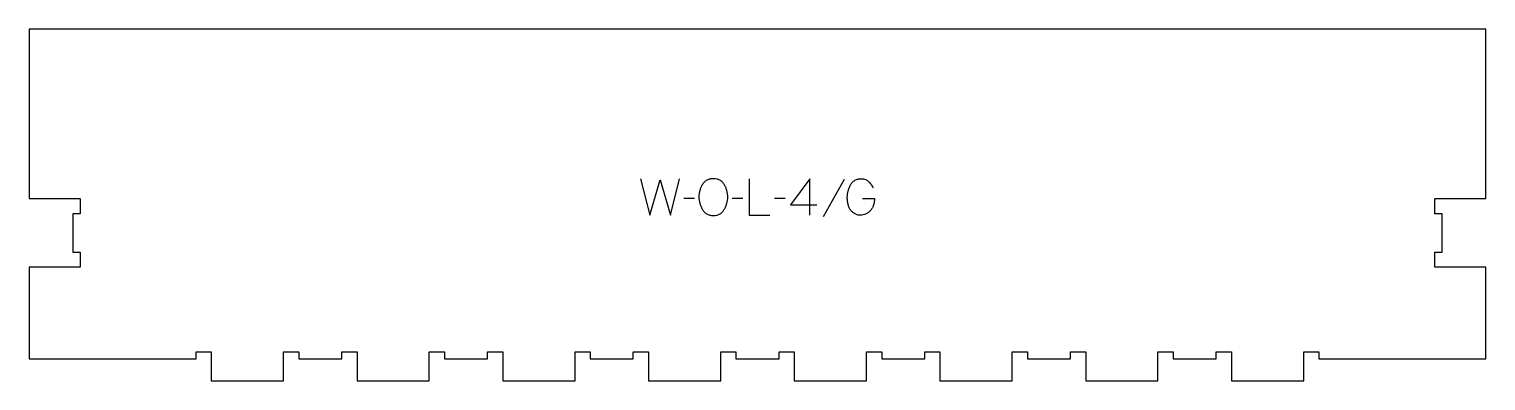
# Model space of a CAD drawing. Extents: x 0 to 1199, y 0 to 289.
import ezdxf

# ---------------------------------------------------------------- set-up
doc = ezdxf.new("R2010")
doc.units = 0
doc.layers.add('1_ANYTOOL_1MMDEEP_LABELS_S', color=2, linetype='CONTINUOUS')
doc.layers.add('4_ANYTOOL_CUTTHROUGH_OUTSI', color=5, linetype='CONTINUOUS')

msp = doc.modelspace()

# ---------------------------------------------------------------- linework, layer by layer
at = {"layer": '1_ANYTOOL_1MMDEEP_LABELS_S'}
for p, q in [((671.128565, 165.864846), (653.94285, 135.093418)), ((547.74285, 150.221989), (538.957136, 150.136275)), ((587.771422, 150.221989), (578.985707, 150.136275)), ((622.657136, 150.221989), (613.871422, 150.136275)), ((626.94285, 144.993418), (648.714279, 144.993418))]:
    msp.add_line(p, q, dxfattribs=at)
for points in [[(503.385707, 166.336275), (511.099993, 136.336275), (519.54285, 165.436275), (528.028565, 136.336275), (535.528565, 166.336275)], [(592.914279, 166.336275), (592.914279, 136.336275), (610.014279, 136.336275)], [(642.928565, 136.336275), (642.971422, 166.379132), (626.94285, 144.993418)]]:
    msp.add_lwpolyline(points, dxfattribs=at)
msp.add_lwpolyline([(563.814279, 166.679132, -0.064784), (566.488234, 166.331211, -0.088904), (568.914279, 165.200561, -0.05419), (570.836843, 163.508431, -0.051179), (572.364279, 161.450561, -0.041653), (573.546478, 159.021788, -0.036749), (574.335707, 156.436275, -0.024892), (574.793487, 153.817012, -0.030823), (574.957136, 151.164846, -0.034269), (574.780616, 148.59235, -0.031918), (574.266065, 146.064846, -0.031725), (573.377878, 143.45545, -0.026303), (572.19285, 140.964846, -0.058719), (570.66907, 138.803099, -0.077745), (568.63035, 137.139846, -0.077243), (566.143362, 136.161009, -0.055252), (563.471422, 135.864846, -0.054051), (560.717497, 136.163425, -0.077615), (558.151779, 137.161275, -0.078558), (556.076706, 138.848348, -0.060481), (554.535707, 141.050561, -0.02629), (553.349047, 143.58978, -0.031299), (552.462493, 146.246989, -0.031469), (551.947455, 148.833805, -0.033416), (551.771422, 151.464846, -0.032847), (551.9501, 154.181795, -0.035049), (552.494636, 156.848775, -0.03503), (553.41061, 159.425814, -0.032231), (554.664279, 161.857703, -0.062518), (556.286168, 163.924798, -0.074052), (558.398207, 165.473775, -0.072322), (561.025061, 166.404666, -0.049083)], format="xyb", close=True, dxfattribs=at)
msp.add_lwpolyline([(686.34285, 150.136275), (696.114279, 150.093418, -0.031732), (695.846168, 147.086016, -0.048764), (695.101779, 144.168418, -0.050291), (693.992066, 141.85791, -0.060119), (692.407136, 139.850561, -0.036578), (690.675116, 138.364144, -0.050793), (688.716065, 137.204132, -0.051881), (686.763048, 136.536387, -0.053919), (684.714279, 136.293418, -0.055881), (682.679131, 136.500362, -0.055271), (680.739279, 137.150561, -0.05403), (678.813303, 138.309754, -0.038531), (677.128565, 139.807703, -0.067281), (675.580851, 141.918718, -0.049165), (674.557136, 144.339846, -0.047412), (673.884209, 147.543765, -0.028075), (673.699993, 150.821989, -0.03109), (673.86752, 153.513569, -0.031496), (674.369636, 156.163061, -0.031425), (675.220509, 158.791305, -0.02824), (676.378565, 161.300561, -0.064555), (677.907368, 163.452085, -0.078906), (679.973207, 165.077346, -0.076878), (682.596809, 166.051896, -0.050594), (685.399993, 166.336275, -0.039946), (687.059554, 166.203478, -0.052714), (688.662493, 165.768418, -0.053511), (690.04569, 165.053083, -0.05153), (691.249993, 164.064846, -0.040443), (693.290217, 161.641705, -0.04035), (694.914279, 158.921989)], format="xyb", dxfattribs=at)
at = {"layer": '4_ANYTOOL_CUTTHROUGH_OUTSI'}
msp.add_lwpolyline([(1199.499986, 18), (1199.499986, 93.5), (1157.749986, 93.5, -0.414214), (1157.499986, 93.75), (1157.499986, 105.75, -0.414214), (1157.749986, 106), (1163.499986, 106), (1163.499986, 137.499667), (1157.749986, 137.499667, -0.414214), (1157.499986, 137.749667), (1157.499986, 149.749667, -0.414214), (1157.749986, 149.999667), (1199.499748, 149.999617), (1199.499979, 289.499983), (0.000007, 289.499983), (0.000238, 149.999617), (41.75, 149.999667, -0.414214), (42, 149.749667), (42, 137.749667, -0.414214), (41.75, 137.499667), (36, 137.499667), (36, 106), (41.75, 106, -0.414214), (42, 105.75), (42, 93.75, -0.414214), (41.75, 93.5), (0, 93.5), (0, 18), (137.5, 18), (137.5, 23.75, -0.414214), (137.75, 24), (149.75, 24, -0.414214), (150, 23.75), (150, 0), (209.5, 0), (209.5, 23.75, -0.414214), (209.75, 24), (221.75, 24, -0.414214), (222, 23.75), (222, 18), (257.5, 18), (257.5, 23.75, -0.414214), (257.75, 24), (269.75, 24, -0.414214), (270, 23.75), (270, 0), (329.5, 0), (329.5, 23.75, -0.414214), (329.75, 24), (341.75, 24, -0.414214), (342, 23.75), (342, 18), (377.5, 18), (377.5, 23.75, -0.414214), (377.75, 24), (389.75, 24, -0.414214), (390, 23.75), (390, 0), (449.5, 0), (449.5, 23.75, -0.414214), (449.75, 24), (461.75, 24, -0.414214), (462, 23.75), (462, 18), (497.5, 18), (497.5, 23.75, -0.414214), (497.75, 24), (509.75, 24, -0.414214), (510, 23.75), (510, 0), (569.5, 0), (569.5, 23.75, -0.414214), (569.75, 24), (581.75, 24, -0.414214), (582, 23.75), (582, 18), (617.5, 18), (617.5, 23.75, -0.414214), (617.75, 24), (629.75, 24, -0.414214), (630, 23.75), (630, 0), (689.5, 0), (689.5, 23.75, -0.414214), (689.75, 24), (701.75, 24, -0.414214), (702, 23.75), (702, 18), (737.5, 18), (737.5, 23.75, -0.414214), (737.75, 24), (749.75, 24, -0.414214), (750, 23.75), (750, 0), (809.5, 0), (809.5, 23.75, -0.414214), (809.75, 24), (821.75, 24, -0.414214), (822, 23.75), (822, 18), (857.5, 18), (857.5, 23.75, -0.414214), (857.75, 24), (869.75, 24, -0.414214), (870, 23.75), (870, 0), (929.5, 0), (929.5, 23.75, -0.414214), (929.75, 24), (941.75, 24, -0.414214), (942, 23.75), (942, 18), (977.5, 18), (977.5, 23.75, -0.414214), (977.75, 24), (989.75, 24, -0.414214), (990, 23.75), (990, 0), (1049.5, 0), (1049.5, 23.75, -0.414214), (1049.75, 24), (1061.75, 24, -0.414214), (1062, 23.75), (1062, 18)], format="xyb", close=True, dxfattribs=at)

doc.saveas('drawing.dxf')
